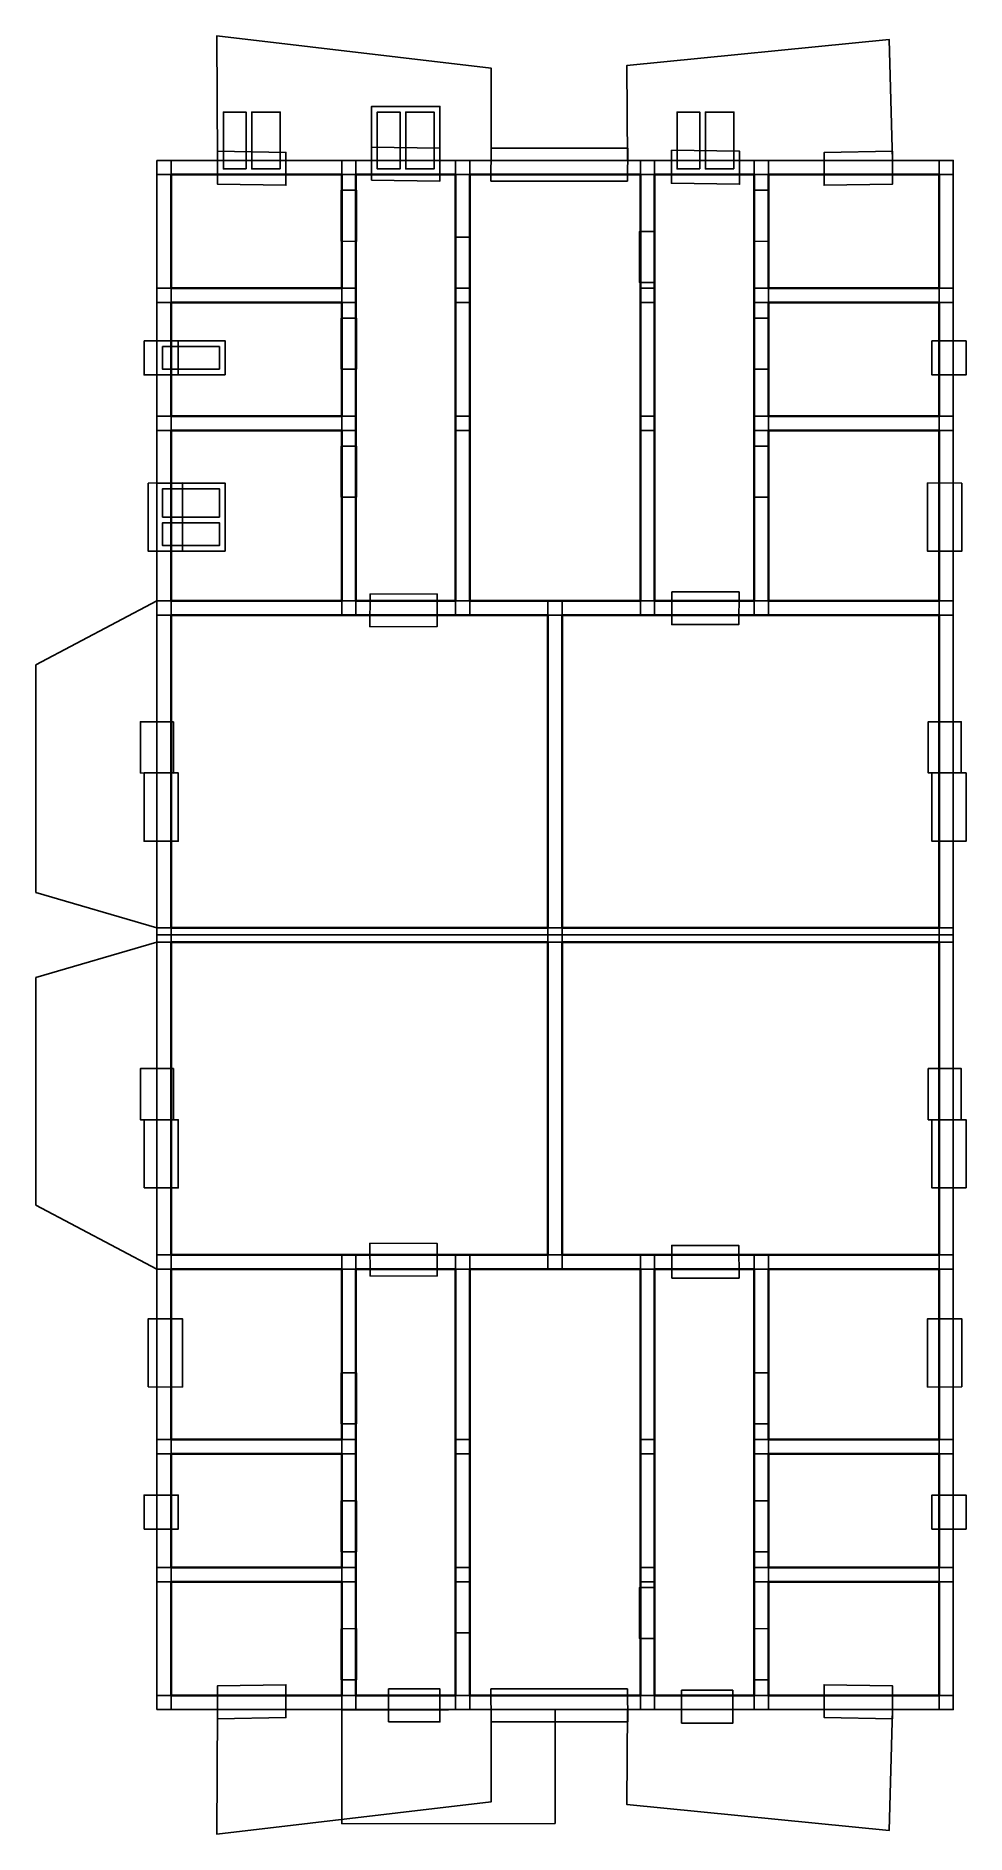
# Model space of a CAD drawing. Header units: metres. Extents: x 23 to 39.4, y 11.9 to 43.6.
import ezdxf

# ---------------------------------------------------------------- set-up
doc = ezdxf.new("R2010")
doc.units = ezdxf.units.M
for name, color, linetype, lineweight, true_color in [('glass', 18, 'Continuous', 25, 0x000000), ('IfcSlab', 18, 'Continuous', 25, 0x000000), ('IfcWall', 18, 'Continuous', 25, 0x000000), ('IfcWindow', 18, 'Continuous', 25, 0x000000), ('window', 18, 'Continuous', 25, 0x000000), ('wood', 18, 'Continuous', 25, 0x000000)]:
    doc.layers.add(name, color=color, linetype=linetype, lineweight=lineweight, true_color=true_color)
doc.layers.add('IfcColumn', color=6, linetype='Continuous', lineweight=25)
doc.layers.add('IfcSpace', color=3, linetype='Continuous', lineweight=35)

# ---------------------------------------------------------------- blocks, each defined once
blk = doc.blocks.new('ghotic_window')
at = {"layer": 'glass', "flags": 128}
for points in [[(0.5, 0.1), (0.5, 1.1), (0.1, 1.1), (0.1, 0.1)], [(1.1, 0.1), (1.1, 1.1), (0.6, 1.1), (0.6, 0.1)]]:
    blk.add_lwpolyline(points, close=True, dxfattribs=at)
at = {"layer": 'wood', "flags": 128}
for points in [[(0, 0), (0, 1.2), (1.2, 1.2), (1.2, 0)], [(0.1, 0.1), (0.1, 1.1), (0.5, 1.1), (0.5, 0.1)], [(0.6, 0.1), (0.6, 1.1), (1.1, 1.1), (1.1, 0.1)]]:
    blk.add_lwpolyline(points, close=True, dxfattribs=at)
blk = doc.blocks.new('glass')
at = {"layer": 'glass', "flags": 128}
for points in [[(0.5, 0.1), (0.5, 1.1), (0.1, 1.1), (0.1, 0.1)], [(1.1, 0.1), (1.1, 1.1), (0.6, 1.1), (0.6, 0.1)]]:
    blk.add_lwpolyline(points, close=True, dxfattribs=at)
blk = doc.blocks.new('simple_window')
at = {"layer": 'wood'}
blk.add_line((0, 1.2), (0, 0), dxfattribs=at)
at = {"layer": 'wood', "flags": 128}
for points in [[(0, 0), (0, 1.2), (0.6, 1.2), (0.6, 0)], [(0.1, 0.1), (0.1, 1.1), (0.5, 1.1), (0.5, 0.1)]]:
    blk.add_lwpolyline(points, close=True, dxfattribs=at)

msp = doc.modelspace()

# ---------------------------------------------------------------- linework, layer by layer
at = {"layer": 'IfcColumn', "flags": 128}
for points in [[(25.125, 41.375), (25.125, 41.125), (25.375, 41.125), (25.375, 41.375)], [(28.375, 41.375), (28.375, 41.125), (28.625, 41.125), (28.625, 41.375)], [(30.375, 41.375), (30.375, 41.125), (30.625, 41.125), (30.625, 41.375)], [(33.875, 41.375), (33.875, 41.125), (33.625, 41.125), (33.625, 41.375)], [(35.875, 41.375), (35.875, 41.125), (35.625, 41.125), (35.625, 41.375)], [(39.125, 41.375), (39.125, 41.125), (38.875, 41.125), (38.875, 41.375)], [(25.125, 39.125), (25.125, 38.875), (25.375, 38.875), (25.375, 39.125)], [(28.375, 39.125), (28.375, 38.875), (28.625, 38.875), (28.625, 39.125)], [(30.375, 39.125), (30.375, 38.875), (30.625, 38.875), (30.625, 39.125)], [(33.875, 39.125), (33.875, 38.875), (33.625, 38.875), (33.625, 39.125)], [(35.875, 39.125), (35.875, 38.875), (35.625, 38.875), (35.625, 39.125)], [(39.125, 39.125), (39.125, 38.875), (38.875, 38.875), (38.875, 39.125)], [(25.125, 36.875), (25.125, 36.625), (25.375, 36.625), (25.375, 36.875)], [(28.375, 36.875), (28.375, 36.625), (28.625, 36.625), (28.625, 36.875)], [(30.375, 36.875), (30.375, 36.625), (30.625, 36.625), (30.625, 36.875)], [(33.875, 36.875), (33.875, 36.625), (33.625, 36.625), (33.625, 36.875)], [(35.875, 36.875), (35.875, 36.625), (35.625, 36.625), (35.625, 36.875)], [(39.125, 36.875), (39.125, 36.625), (38.875, 36.625), (38.875, 36.875)], [(25.125, 33.625), (25.125, 33.375), (25.375, 33.375), (25.375, 33.625)], [(28.375, 33.625), (28.375, 33.375), (28.625, 33.375), (28.625, 33.625)], [(30.375, 33.625), (30.375, 33.375), (30.625, 33.375), (30.625, 33.625)], [(32, 33.625), (32, 33.375), (32.25, 33.375), (32.25, 33.625)], [(33.875, 33.625), (33.875, 33.375), (33.625, 33.375), (33.625, 33.625)], [(35.875, 33.625), (35.875, 33.375), (35.625, 33.375), (35.625, 33.625)], [(39.125, 33.625), (39.125, 33.375), (38.875, 33.375), (38.875, 33.625)], [(25.125, 27.625), (25.125, 27.875), (25.375, 27.875), (25.375, 27.625)], [(25.125, 27.875), (25.125, 27.625), (25.375, 27.625), (25.375, 27.875)], [(32, 27.625), (32, 27.875), (32.25, 27.875), (32.25, 27.625)], [(32, 27.875), (32, 27.625), (32.25, 27.625), (32.25, 27.875)], [(38.875, 27.625), (38.875, 27.875), (39.125, 27.875), (39.125, 27.625)], [(38.875, 27.875), (38.875, 27.625), (39.125, 27.625), (39.125, 27.875)], [(25.125, 21.875), (25.125, 22.125), (25.375, 22.125), (25.375, 21.875)], [(28.375, 21.875), (28.375, 22.125), (28.625, 22.125), (28.625, 21.875)], [(30.375, 21.875), (30.375, 22.125), (30.625, 22.125), (30.625, 21.875)], [(32, 21.875), (32, 22.125), (32.25, 22.125), (32.25, 21.875)], [(33.875, 21.875), (33.875, 22.125), (33.625, 22.125), (33.625, 21.875)], [(35.875, 21.875), (35.875, 22.125), (35.625, 22.125), (35.625, 21.875)], [(39.125, 21.875), (39.125, 22.125), (38.875, 22.125), (38.875, 21.875)], [(25.125, 18.625), (25.125, 18.875), (25.375, 18.875), (25.375, 18.625)], [(28.375, 18.625), (28.375, 18.875), (28.625, 18.875), (28.625, 18.625)], [(30.375, 18.625), (30.375, 18.875), (30.625, 18.875), (30.625, 18.625)], [(33.875, 18.625), (33.875, 18.875), (33.625, 18.875), (33.625, 18.625)], [(35.875, 18.625), (35.875, 18.875), (35.625, 18.875), (35.625, 18.625)], [(39.125, 18.625), (39.125, 18.875), (38.875, 18.875), (38.875, 18.625)], [(25.125, 16.375), (25.125, 16.625), (25.375, 16.625), (25.375, 16.375)], [(28.375, 16.375), (28.375, 16.625), (28.625, 16.625), (28.625, 16.375)], [(30.375, 16.375), (30.375, 16.625), (30.625, 16.625), (30.625, 16.375)], [(33.875, 16.375), (33.875, 16.625), (33.625, 16.625), (33.625, 16.375)], [(35.875, 16.375), (35.875, 16.625), (35.625, 16.625), (35.625, 16.375)], [(39.125, 16.375), (39.125, 16.625), (38.875, 16.625), (38.875, 16.375)], [(25.125, 14.125), (25.125, 14.375), (25.375, 14.375), (25.375, 14.125)], [(28.375, 14.125), (28.375, 14.375), (28.625, 14.375), (28.625, 14.125)], [(30.375, 14.125), (30.375, 14.375), (30.625, 14.375), (30.625, 14.125)], [(33.875, 14.125), (33.875, 14.375), (33.625, 14.375), (33.625, 14.125)], [(35.875, 14.125), (35.875, 14.375), (35.625, 14.375), (35.625, 14.125)], [(39.125, 14.125), (39.125, 14.375), (38.875, 14.375), (38.875, 14.125)]]:
    msp.add_lwpolyline(points, close=True, dxfattribs=at)
at = {"layer": 'IfcSlab', "flags": 128}
for points in [[(25.125, 41.375), (25.125, 33.625), (23, 32.5), (23, 28.5), (25.125, 27.875), (25.125, 27.75), (39.125, 27.75), (39.125, 41.375), (38.056, 41.375), (38, 43.5), (33.39, 43.046), (33.4, 41.375), (31, 41.375), (31.003, 42.996), (26.178, 43.563), (26.194, 41.375)], [(25.125, 14.125), (25.125, 21.875), (23, 23), (23, 27), (25.125, 27.625), (25.125, 27.75), (39.125, 27.75), (39.125, 14.125), (38.056, 14.125), (38, 12), (33.39, 12.454), (33.4, 14.125), (31, 14.125), (31.003, 12.504), (26.178, 11.937), (26.194, 14.125)], [(28.375, 12.116), (28.375, 14.116), (32.125, 14.125), (32.125, 12.125)]]:
    msp.add_lwpolyline(points, close=True, dxfattribs=at)
at = {"layer": 'IfcSpace', "flags": 128}
for points in [[(25.375, 41.125), (25.375, 39.125), (28.375, 39.125), (28.375, 41.125)], [(28.625, 41.125), (28.625, 33.625), (30.375, 33.625), (30.375, 41.125)], [(30.625, 41.125), (30.625, 33.625), (33.625, 33.625), (33.625, 41.125)], [(35.625, 41.125), (35.625, 33.625), (33.875, 33.625), (33.875, 41.125)], [(38.875, 41.125), (38.875, 39.125), (35.875, 39.125), (35.875, 41.125)], [(25.375, 38.875), (25.375, 36.875), (28.375, 36.875), (28.375, 38.875)], [(38.875, 38.875), (38.875, 36.875), (35.875, 36.875), (35.875, 38.875)], [(25.375, 36.625), (25.375, 33.625), (28.375, 33.625), (28.375, 36.625)], [(38.875, 36.625), (38.875, 33.625), (35.875, 33.625), (35.875, 36.625)], [(25.375, 33.375), (25.375, 27.875), (32, 27.875), (32, 33.375)], [(38.875, 33.375), (38.875, 27.875), (32.25, 27.875), (32.25, 33.375)], [(25.375, 22.125), (25.375, 27.625), (32, 27.625), (32, 22.125)], [(38.875, 22.125), (38.875, 27.625), (32.25, 27.625), (32.25, 22.125)], [(25.375, 18.875), (25.375, 21.875), (28.375, 21.875), (28.375, 18.875)], [(28.625, 14.375), (28.625, 21.875), (30.375, 21.875), (30.375, 14.375)], [(30.625, 14.375), (30.625, 21.875), (33.625, 21.875), (33.625, 14.375)], [(35.625, 14.375), (35.625, 21.875), (33.875, 21.875), (33.875, 14.375)], [(38.875, 18.875), (38.875, 21.875), (35.875, 21.875), (35.875, 18.875)], [(25.375, 16.625), (25.375, 18.625), (28.375, 18.625), (28.375, 16.625)], [(38.875, 16.625), (38.875, 18.625), (35.875, 18.625), (35.875, 16.625)], [(25.375, 14.375), (25.375, 16.375), (28.375, 16.375), (28.375, 14.375)], [(38.875, 14.375), (38.875, 16.375), (35.875, 16.375), (35.875, 14.375)]]:
    msp.add_lwpolyline(points, close=True, dxfattribs=at)
at = {"layer": 'IfcWall', "flags": 128}
for points in [[(33.402, 41.588), (31.002, 41.588), (30.998, 41.012), (33.398, 41.012)], [(25.125, 41.125), (25.125, 39.125), (25.375, 39.125), (25.375, 41.125)], [(25.375, 41.375), (25.375, 41.125), (28.375, 41.125), (28.375, 41.375)], [(28.375, 41.125), (28.375, 39.125), (28.625, 39.125), (28.625, 41.125)], [(28.625, 41.375), (28.625, 41.125), (30.375, 41.125), (30.375, 41.375)], [(30.375, 41.125), (30.375, 39.125), (30.625, 39.125), (30.625, 41.125)], [(30.625, 41.375), (30.625, 41.125), (33.625, 41.125), (33.625, 41.375)], [(33.625, 41.125), (33.625, 39.125), (33.875, 39.125), (33.875, 41.125)], [(33.875, 41.375), (33.875, 41.125), (35.625, 41.125), (35.625, 41.375)], [(35.625, 41.125), (35.625, 39.125), (35.875, 39.125), (35.875, 41.125)], [(35.875, 41.375), (35.875, 41.125), (38.875, 41.125), (38.875, 41.375)], [(38.875, 41.125), (38.875, 39.125), (39.125, 39.125), (39.125, 41.125)], [(28.632, 40.85), (28.367, 40.85), (28.367, 39.951), (28.632, 39.95)], [(35.882, 40.85), (35.617, 40.85), (35.617, 39.951), (35.882, 39.95)], [(30.633, 40.025), (30.367, 40.025), (30.367, 39.125), (30.633, 39.125)], [(33.875, 40.125), (33.61, 40.125), (33.61, 39.226), (33.875, 39.225)], [(25.375, 39.125), (25.375, 38.875), (28.375, 38.875), (28.375, 39.125)], [(35.875, 39.125), (35.875, 38.875), (38.875, 38.875), (38.875, 39.125)], [(25.125, 38.875), (25.125, 36.875), (25.375, 36.875), (25.375, 38.875)], [(28.632, 38.6), (28.367, 38.6), (28.367, 37.701), (28.632, 37.7)], [(28.375, 38.875), (28.375, 36.875), (28.625, 36.875), (28.625, 38.875)], [(30.375, 38.875), (30.375, 36.875), (30.625, 36.875), (30.625, 38.875)], [(33.625, 38.875), (33.625, 36.875), (33.875, 36.875), (33.875, 38.875)], [(35.882, 38.6), (35.617, 38.6), (35.617, 37.701), (35.882, 37.7)], [(35.625, 38.875), (35.625, 36.875), (35.875, 36.875), (35.875, 38.875)], [(38.875, 38.875), (38.875, 36.875), (39.125, 36.875), (39.125, 38.875)], [(25.375, 36.875), (25.375, 36.625), (28.375, 36.625), (28.375, 36.875)], [(35.875, 36.875), (35.875, 36.625), (38.875, 36.625), (38.875, 36.875)], [(25.125, 36.625), (25.125, 33.625), (25.375, 33.625), (25.375, 36.625)], [(28.375, 36.625), (28.375, 33.625), (28.625, 33.625), (28.625, 36.625)], [(30.375, 36.625), (30.375, 33.625), (30.625, 33.625), (30.625, 36.625)], [(33.625, 36.625), (33.625, 33.625), (33.875, 33.625), (33.875, 36.625)], [(35.625, 36.625), (35.625, 33.625), (35.875, 33.625), (35.875, 36.625)], [(38.875, 36.625), (38.875, 33.625), (39.125, 33.625), (39.125, 36.625)], [(28.632, 36.35), (28.367, 36.35), (28.367, 35.451), (28.632, 35.45)], [(35.882, 36.35), (35.617, 36.35), (35.617, 35.451), (35.882, 35.45)], [(25.375, 33.625), (25.375, 33.375), (28.375, 33.375), (28.375, 33.625)], [(28.625, 33.625), (28.625, 33.375), (30.375, 33.375), (30.375, 33.625)], [(30.053, 33.75), (28.874, 33.747), (28.871, 33.172), (30.05, 33.175)], [(30.625, 33.625), (30.625, 33.375), (33.625, 33.375), (33.625, 33.625)], [(33.875, 33.625), (33.875, 33.375), (35.625, 33.375), (35.625, 33.625)], [(35.36, 33.788), (34.181, 33.785), (34.178, 33.209), (35.357, 33.213)], [(35.875, 33.625), (35.875, 33.375), (38.875, 33.375), (38.875, 33.625)], [(25.125, 33.375), (25.125, 27.875), (25.375, 27.875), (25.375, 33.375)], [(32, 33.375), (32, 27.875), (32.25, 27.875), (32.25, 33.375)], [(38.875, 33.375), (38.875, 27.875), (39.125, 27.875), (39.125, 33.375)], [(38.875, 33.375), (38.875, 27.875), (39.125, 27.875), (39.125, 33.375)], [(25.375, 27.625), (25.375, 27.875), (32, 27.875), (32, 27.625)], [(25.375, 27.875), (25.375, 27.625), (32, 27.625), (32, 27.875)], [(32.25, 27.625), (32.25, 27.875), (38.875, 27.875), (38.875, 27.625)], [(32.25, 27.875), (32.25, 27.625), (38.875, 27.625), (38.875, 27.875)], [(25.125, 22.125), (25.125, 27.625), (25.375, 27.625), (25.375, 22.125)], [(32, 22.125), (32, 27.625), (32.25, 27.625), (32.25, 22.125)], [(38.875, 22.125), (38.875, 27.625), (39.125, 27.625), (39.125, 22.125)], [(38.875, 22.125), (38.875, 27.625), (39.125, 27.625), (39.125, 22.125)], [(30.053, 21.75), (28.874, 21.753), (28.871, 22.328), (30.05, 22.325)], [(35.36, 21.712), (34.181, 21.715), (34.178, 22.291), (35.357, 22.287)], [(25.125, 18.875), (25.125, 21.875), (25.375, 21.875), (25.375, 18.875)], [(25.375, 21.875), (25.375, 22.125), (28.375, 22.125), (28.375, 21.875)], [(28.375, 18.875), (28.375, 21.875), (28.625, 21.875), (28.625, 18.875)], [(28.625, 21.875), (28.625, 22.125), (30.375, 22.125), (30.375, 21.875)], [(30.375, 18.875), (30.375, 21.875), (30.625, 21.875), (30.625, 18.875)], [(30.625, 21.875), (30.625, 22.125), (33.625, 22.125), (33.625, 21.875)], [(33.625, 18.875), (33.625, 21.875), (33.875, 21.875), (33.875, 18.875)], [(33.875, 21.875), (33.875, 22.125), (35.625, 22.125), (35.625, 21.875)], [(35.625, 18.875), (35.625, 21.875), (35.875, 21.875), (35.875, 18.875)], [(35.875, 21.875), (35.875, 22.125), (38.875, 22.125), (38.875, 21.875)], [(38.875, 18.875), (38.875, 21.875), (39.125, 21.875), (39.125, 18.875)], [(28.632, 19.15), (28.367, 19.15), (28.367, 20.049), (28.632, 20.05)], [(35.882, 19.15), (35.617, 19.15), (35.617, 20.049), (35.882, 20.05)], [(25.375, 18.625), (25.375, 18.875), (28.375, 18.875), (28.375, 18.625)], [(35.875, 18.625), (35.875, 18.875), (38.875, 18.875), (38.875, 18.625)], [(25.125, 16.625), (25.125, 18.625), (25.375, 18.625), (25.375, 16.625)], [(28.375, 16.625), (28.375, 18.625), (28.625, 18.625), (28.625, 16.625)], [(30.375, 16.625), (30.375, 18.625), (30.625, 18.625), (30.625, 16.625)], [(33.625, 16.625), (33.625, 18.625), (33.875, 18.625), (33.875, 16.625)], [(35.625, 16.625), (35.625, 18.625), (35.875, 18.625), (35.875, 16.625)], [(38.875, 16.625), (38.875, 18.625), (39.125, 18.625), (39.125, 16.625)], [(28.632, 16.9), (28.367, 16.9), (28.367, 17.799), (28.632, 17.8)], [(35.882, 16.9), (35.617, 16.9), (35.617, 17.799), (35.882, 17.8)], [(25.375, 16.375), (25.375, 16.625), (28.375, 16.625), (28.375, 16.375)], [(35.875, 16.375), (35.875, 16.625), (38.875, 16.625), (38.875, 16.375)], [(25.125, 14.375), (25.125, 16.375), (25.375, 16.375), (25.375, 14.375)], [(28.375, 14.375), (28.375, 16.375), (28.625, 16.375), (28.625, 14.375)], [(30.633, 15.475), (30.367, 15.475), (30.367, 16.375), (30.633, 16.375)], [(30.375, 14.375), (30.375, 16.375), (30.625, 16.375), (30.625, 14.375)], [(33.875, 15.375), (33.61, 15.375), (33.61, 16.274), (33.875, 16.275)], [(33.625, 14.375), (33.625, 16.375), (33.875, 16.375), (33.875, 14.375)], [(35.625, 14.375), (35.625, 16.375), (35.875, 16.375), (35.875, 14.375)], [(38.875, 14.375), (38.875, 16.375), (39.125, 16.375), (39.125, 14.375)], [(28.632, 14.65), (28.367, 14.65), (28.367, 15.549), (28.632, 15.55)], [(35.882, 14.65), (35.617, 14.65), (35.617, 15.549), (35.882, 15.55)], [(25.375, 14.125), (25.375, 14.375), (28.375, 14.375), (28.375, 14.125)], [(28.625, 14.125), (28.625, 14.375), (30.375, 14.375), (30.375, 14.125)], [(30.625, 14.125), (30.625, 14.375), (33.625, 14.375), (33.625, 14.125)], [(33.402, 13.912), (31.002, 13.912), (30.998, 14.488), (33.398, 14.488)], [(33.875, 14.125), (33.875, 14.375), (35.625, 14.375), (35.625, 14.125)], [(35.875, 14.125), (35.875, 14.375), (38.875, 14.375), (38.875, 14.125)]]:
    msp.add_lwpolyline(points, close=True, dxfattribs=at)
at = {"layer": 'IfcWindow', "flags": 128}
for points in [[(26.193, 41.535), (26.194, 40.956), (27.394, 40.937), (27.393, 41.516)], [(28.9, 41.609), (28.9, 41.029), (30.1, 41.01), (30.1, 41.59)], [(34.17, 41.553), (34.17, 40.973), (35.37, 40.955), (35.37, 41.534)], [(38.057, 41.535), (38.056, 40.956), (36.856, 40.937), (36.857, 41.516)], [(24.9, 38.199), (24.9, 37.6), (25.5, 37.601), (25.5, 38.2)], [(39.35, 38.199), (39.35, 37.6), (38.75, 37.601), (38.75, 38.2)], [(24.975, 35.7), (24.975, 34.5), (25.575, 34.501), (25.575, 35.701)], [(39.275, 35.7), (39.275, 34.5), (38.675, 34.501), (38.675, 35.701)], [(25.415, 30.599), (24.835, 30.6), (24.835, 31.5), (25.415, 31.499)], [(39.265, 30.6), (38.685, 30.601), (38.685, 31.501), (39.265, 31.5)], [(24.9, 30.6), (24.9, 29.4), (25.5, 29.4), (25.5, 30.6)], [(39.35, 30.6), (39.35, 29.4), (38.75, 29.4), (38.75, 30.6)], [(25.415, 24.499), (24.835, 24.5), (24.835, 25.4), (25.415, 25.399)], [(39.265, 24.499), (38.685, 24.5), (38.685, 25.4), (39.265, 25.399)], [(24.9, 23.301), (24.9, 24.501), (25.5, 24.5), (25.5, 23.3)], [(39.35, 23.301), (39.35, 24.501), (38.75, 24.5), (38.75, 23.3)], [(24.975, 19.8), (24.975, 21), (25.575, 20.999), (25.575, 19.799)], [(39.275, 19.8), (39.275, 21), (38.675, 20.999), (38.675, 19.799)], [(24.9, 17.301), (24.9, 17.9), (25.5, 17.899), (25.5, 17.3)], [(39.35, 17.301), (39.35, 17.9), (38.75, 17.899), (38.75, 17.3)], [(26.193, 13.965), (26.194, 14.544), (27.394, 14.563), (27.393, 13.984)], [(38.057, 13.965), (38.056, 14.544), (36.856, 14.563), (36.857, 13.984)], [(29.2, 13.91), (29.2, 14.49), (30.1, 14.49), (30.1, 13.91)], [(34.35, 13.885), (34.35, 14.465), (35.25, 14.465), (35.25, 13.885)]]:
    msp.add_lwpolyline(points, close=True, dxfattribs=at)

# ---------------------------------------------------------------- block references
at = {"layer": 'glass'}
for p in [(26.194, 41.125), (28.9, 41.125), (34.17, 41.125)]:
    msp.add_blockref('glass', p, dxfattribs=at)
at = {"layer": 'glass', "rotation": 90}
msp.add_blockref('glass', (26.325, 34.5), dxfattribs=at)
at = {"layer": 'window'}
msp.add_blockref('ghotic_window', (28.9, 41.125), dxfattribs=at)
at = {"layer": 'window', "rotation": 90}
for name, p in [('simple_window', (26.325, 37.601)), ('ghotic_window', (26.325, 34.5))]:
    msp.add_blockref(name, p, dxfattribs=at)

doc.saveas('drawing.dxf')
